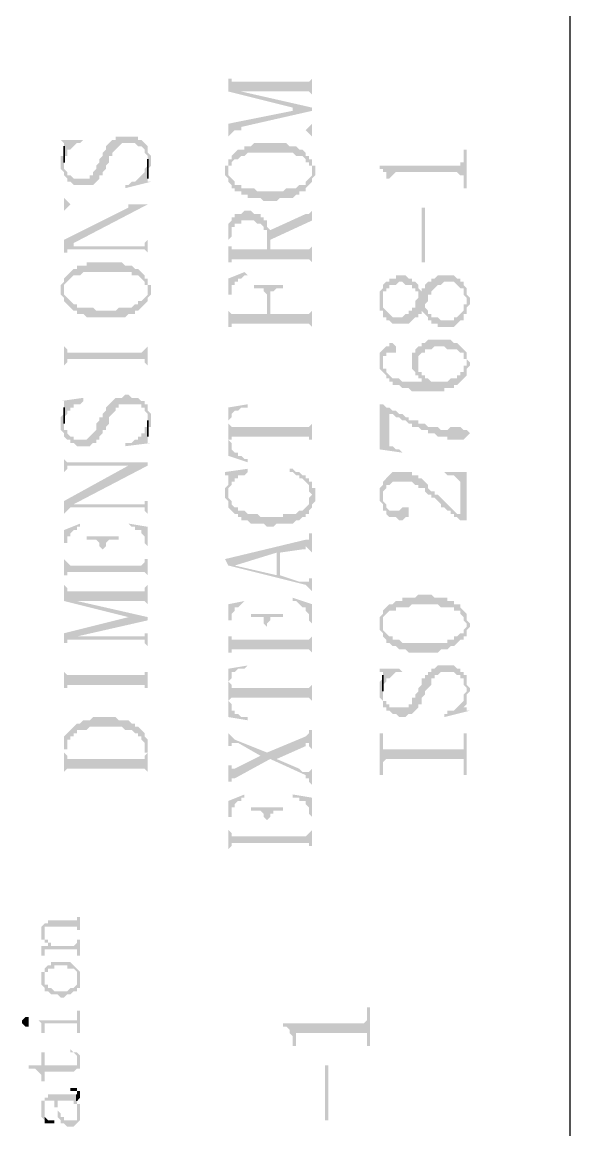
# Model space of a CAD drawing. Header units: millimetres. Extents: x 1448 to 2566, y 1057 to 1416.
# Drawn here: x 1704.54 to 1712.22, y 1319.4 to 1334.9 of the extents above; entities that cross this region are included whole.
import ezdxf

# ---------------------------------------------------------------- set-up
doc = ezdxf.new("R2010")
doc.units = ezdxf.units.MM

msp = doc.modelspace()

# ---------------------------------------------------------------- hatches: boundary and pattern name
at = {"transparency": 33554559}
for points in [[(1707.43166, 1334.15771), (1707.43166, 1333.93205), (1708.3343, 1333.70639), (1708.3343, 1333.66126), (1708.60509, 1333.66126), (1708.60509, 1333.70639), (1707.61219, 1333.93205), (1707.61219, 1333.93205), (1707.52192, 1334.06745), (1707.47679, 1334.06745), (1707.47679, 1334.11258), (1707.43166, 1334.11258)], [(1707.52192, 1334.06745), (1707.61219, 1333.93205), (1708.55996, 1333.93205), (1708.60509, 1333.88692), (1708.60509, 1333.84179), (1708.60509, 1334.15771), (1708.60509, 1334.11258), (1708.60509, 1334.11258), (1708.55996, 1334.06745), (1708.51483, 1334.06745)], [(1707.43166, 1333.48073), (1707.43166, 1333.3002), (1707.43166, 1333.3002), (1707.47679, 1333.34533), (1707.47679, 1333.34533), (1707.52192, 1333.39047), (1707.61219, 1333.4356), (1708.60509, 1333.66126), (1708.3343, 1333.66126)], [(1707.52192, 1333.39047), (1708.51483, 1333.39047), (1708.55996, 1333.34533), (1708.55996, 1333.34533), (1708.60509, 1333.3002), (1708.60509, 1333.48073), (1708.60509, 1333.48073), (1708.55996, 1333.4356), (1708.55996, 1333.4356), (1708.51483, 1333.39047), (1707.61219, 1333.39047), (1707.61219, 1333.4356)], [(1705.08478, 1332.93914), (1705.08478, 1332.84888), (1705.08478, 1332.84888), (1705.12992, 1332.80375), (1705.12992, 1332.75862), (1705.12992, 1332.75862), (1705.17505, 1332.71348), (1705.17505, 1332.66835), (1705.22018, 1332.66835), (1705.26531, 1332.62322), (1705.53611, 1332.62322), (1705.58124, 1332.66835), (1705.58124, 1332.66835), (1705.62637, 1332.71348), (1705.62637, 1332.75862), (1705.6715, 1332.75862), (1705.6715, 1332.80375), (1705.71663, 1332.84888), (1705.71663, 1332.89401), (1705.76177, 1332.93914), (1705.76177, 1333.02941), (1705.8069, 1333.02941), (1705.8069, 1333.07454), (1705.85203, 1333.11967), (1705.85203, 1333.11967), (1705.89716, 1333.1648), (1705.89716, 1333.1648), (1705.9423, 1333.20994), (1706.12282, 1333.20994), (1706.16796, 1333.1648), (1706.21309, 1333.1648), (1706.25822, 1333.11967), (1706.25822, 1333.07454), (1706.30335, 1333.02941), (1706.30335, 1332.80375), (1706.30335, 1332.84888), (1706.30335, 1332.84888), (1706.34849, 1332.89401), (1706.34849, 1332.98428), (1706.34849, 1333.02941), (1706.34849, 1333.02941), (1706.30335, 1333.07454), (1706.30335, 1333.1648), (1706.30335, 1333.1648), (1706.25822, 1333.20994), (1706.25822, 1333.20994), (1706.21309, 1333.25507), (1706.16796, 1333.25507), (1706.16796, 1333.3002), (1705.85203, 1333.3002), (1705.85203, 1333.25507), (1705.8069, 1333.25507), (1705.76177, 1333.20994), (1705.76177, 1333.20994), (1705.71663, 1333.1648), (1705.71663, 1333.11967), (1705.71663, 1333.11967), (1705.6715, 1333.07454), (1705.6715, 1333.02941), (1705.62637, 1332.98428), (1705.62637, 1332.93914), (1705.58124, 1332.89401), (1705.58124, 1332.84888), (1705.58124, 1332.84888), (1705.53611, 1332.80375), (1705.53611, 1332.75862), (1705.49097, 1332.75862), (1705.49097, 1332.71348), (1705.26531, 1332.71348), (1705.22018, 1332.75862), (1705.17505, 1332.75862), (1705.17505, 1332.80375), (1705.17505, 1332.80375), (1705.12992, 1332.84888), (1705.12992, 1333.11967), (1705.12992, 1333.02941), (1705.08478, 1333.02941), (1705.08478, 1332.98428)], [(1705.08478, 1333.25507), (1705.12992, 1333.20994), (1705.12992, 1333.02941), (1705.17505, 1333.02941), (1705.17505, 1333.11967), (1705.22018, 1333.11967), (1705.26531, 1333.1648), (1705.26531, 1333.1648), (1705.31045, 1333.20994), (1705.35558, 1333.20994), (1705.40071, 1333.25507), (1705.40071, 1333.25507)], [(1707.43166, 1332.98428), (1707.43166, 1332.80375), (1707.43166, 1332.89401), (1707.47679, 1332.89401), (1707.47679, 1332.93914), (1707.52192, 1332.98428), (1707.56705, 1332.98428), (1707.61219, 1333.02941), (1707.65732, 1333.02941), (1707.70245, 1333.07454), (1708.3343, 1333.07454), (1708.37943, 1333.02941), (1708.4697, 1333.02941), (1708.51483, 1332.98428), (1708.51483, 1332.93914), (1708.55996, 1332.93914), (1708.55996, 1332.89401), (1708.60509, 1332.89401), (1708.60509, 1332.80375), (1708.60509, 1332.98428), (1708.55996, 1332.98428), (1708.55996, 1333.02941), (1708.51483, 1333.02941), (1708.51483, 1333.07454), (1708.4697, 1333.11967), (1708.42457, 1333.11967), (1708.37943, 1333.1648), (1708.28917, 1333.1648), (1708.24404, 1333.20994), (1707.79271, 1333.20994), (1707.74758, 1333.1648), (1707.65732, 1333.1648), (1707.65732, 1333.11967), (1707.56705, 1333.11967), (1707.52192, 1333.07454), (1707.52192, 1333.07454), (1707.47679, 1333.02941), (1707.47679, 1332.98428)], [(1709.55287, 1332.89401), (1709.55287, 1332.84888), (1709.598, 1332.84888), (1709.598, 1332.80375), (1709.64313, 1332.80375), (1709.64313, 1332.71348), (1709.68827, 1332.71348), (1709.68827, 1332.57809), (1709.68827, 1332.71348), (1709.7334, 1332.75862), (1709.7334, 1332.75862), (1709.77853, 1332.80375), (1710.63604, 1332.80375), (1710.68117, 1332.75862), (1710.72631, 1332.75862), (1710.72631, 1332.71348), (1710.72631, 1332.57809), (1710.77144, 1332.57809), (1710.77144, 1333.11967), (1710.72631, 1333.11967), (1710.72631, 1332.98428), (1710.72631, 1332.93914), (1710.68117, 1332.93914), (1710.68117, 1332.89401), (1710.63604, 1332.89401)], [(1707.38653, 1332.80375), (1707.38653, 1332.75862), (1707.38653, 1332.75862), (1707.43166, 1332.71348), (1707.43166, 1332.66835), (1707.43166, 1332.66835), (1707.47679, 1332.62322), (1707.47679, 1332.57809), (1707.52192, 1332.57809), (1707.52192, 1332.53295), (1707.61219, 1332.53295), (1707.61219, 1332.48782), (1707.70245, 1332.48782), (1707.70245, 1332.44269), (1707.88298, 1332.44269), (1707.92811, 1332.39756), (1708.10864, 1332.39756), (1708.15377, 1332.44269), (1708.3343, 1332.44269), (1708.37943, 1332.48782), (1708.42457, 1332.48782), (1708.42457, 1332.53295), (1708.51483, 1332.53295), (1708.51483, 1332.57809), (1708.55996, 1332.62322), (1708.55996, 1332.62322), (1708.60509, 1332.66835), (1708.60509, 1332.71348), (1708.65023, 1332.75862), (1708.65023, 1332.89401), (1708.60509, 1332.89401), (1708.60509, 1332.98428), (1708.60509, 1332.80375), (1708.60509, 1332.75862), (1708.60509, 1332.75862), (1708.55996, 1332.71348), (1708.55996, 1332.71348), (1708.51483, 1332.66835), (1708.51483, 1332.62322), (1708.42457, 1332.62322), (1708.37943, 1332.57809), (1708.24404, 1332.57809), (1708.1989, 1332.53295), (1707.83785, 1332.53295), (1707.79271, 1332.57809), (1707.61219, 1332.57809), (1707.61219, 1332.62322), (1707.52192, 1332.62322), (1707.52192, 1332.66835), (1707.47679, 1332.71348), (1707.47679, 1332.71348), (1707.43166, 1332.75862), (1707.43166, 1332.80375), (1707.43166, 1332.98428), (1707.43166, 1332.89401), (1707.38653, 1332.89401), (1707.38653, 1332.84888)], [(1705.98743, 1332.62322), (1705.98743, 1332.57809), (1706.34849, 1332.66835), (1706.30335, 1332.66835), (1706.30335, 1332.71348), (1706.30335, 1332.89401), (1706.25822, 1332.84888), (1706.25822, 1332.80375), (1706.21309, 1332.75862), (1706.21309, 1332.75862), (1706.16796, 1332.71348), (1706.16796, 1332.71348), (1706.12282, 1332.66835), (1706.07769, 1332.66835), (1706.03256, 1332.62322)], [(1705.12992, 1332.48782), (1705.12992, 1332.21703), (1705.12992, 1332.26216), (1705.17505, 1332.30729), (1705.17505, 1332.30729), (1705.22018, 1332.35243), (1706.03256, 1332.35243), (1706.03256, 1332.30729), (1706.30335, 1332.35243), (1705.22018, 1332.35243), (1705.17505, 1332.39756), (1705.17505, 1332.39756), (1705.12992, 1332.44269)], [(1705.12992, 1331.85597), (1705.12992, 1331.63031), (1705.12992, 1331.67544), (1705.17505, 1331.67544), (1705.17505, 1331.72058), (1705.22018, 1331.72058), (1705.26531, 1331.81084), (1706.30335, 1332.35243), (1706.03256, 1332.30729)], [(1707.43166, 1331.9011), (1707.43166, 1331.49491), (1707.43166, 1331.85597), (1707.47679, 1331.9011), (1707.47679, 1331.99137), (1707.47679, 1332.0365), (1707.52192, 1332.0365), (1707.52192, 1332.08163), (1707.61219, 1332.08163), (1707.61219, 1332.12676), (1707.79271, 1332.12676), (1707.83785, 1332.08163), (1707.88298, 1332.08163), (1707.92811, 1332.0365), (1707.92811, 1331.99137), (1707.97324, 1331.99137), (1707.97324, 1331.72058), (1707.97324, 1332.12676), (1707.92811, 1332.12676), (1707.92811, 1332.1719), (1707.88298, 1332.1719), (1707.88298, 1332.21703), (1707.79271, 1332.21703), (1707.74758, 1332.26216), (1707.65732, 1332.26216), (1707.61219, 1332.21703), (1707.52192, 1332.21703), (1707.52192, 1332.1719), (1707.47679, 1332.1719), (1707.47679, 1332.12676), (1707.47679, 1332.12676), (1707.43166, 1332.08163), (1707.43166, 1332.0365), (1707.43166, 1331.94624)], [(1708.01838, 1331.99137), (1708.01838, 1331.85597), (1708.60509, 1332.12676), (1708.60509, 1332.30729), (1708.60509, 1332.26216), (1708.60509, 1332.26216), (1708.55996, 1332.21703), (1708.51483, 1332.21703)], [(1710.18472, 1331.54005), (1710.18472, 1332.30729), (1710.13959, 1332.30729), (1710.13959, 1331.54005)], [(1707.43166, 1331.54005), (1707.47679, 1331.54005), (1707.47679, 1331.58518), (1708.55996, 1331.58518), (1708.60509, 1331.54005), (1708.60509, 1331.49491), (1708.60509, 1331.81084), (1708.60509, 1331.76571), (1708.60509, 1331.76571), (1708.55996, 1331.72058), (1708.01838, 1331.72058), (1708.01838, 1331.99137), (1708.01838, 1331.99137), (1707.97324, 1332.0365), (1707.97324, 1332.08163), (1707.97324, 1331.72058), (1707.47679, 1331.72058), (1707.47679, 1331.76571), (1707.43166, 1331.76571), (1707.43166, 1331.85597)], [(1705.22018, 1331.72058), (1706.25822, 1331.72058), (1706.30335, 1331.67544), (1706.30335, 1331.63031), (1706.30335, 1331.9011), (1706.30335, 1331.85597), (1706.25822, 1331.81084), (1706.25822, 1331.76571), (1705.26531, 1331.76571), (1705.26531, 1331.81084)], [(1705.12992, 1331.31439), (1705.12992, 1331.13386), (1705.12992, 1331.22412), (1705.17505, 1331.26925), (1705.17505, 1331.26925), (1705.22018, 1331.31439), (1705.22018, 1331.31439), (1705.26531, 1331.35952), (1705.35558, 1331.35952), (1705.40071, 1331.40465), (1706.07769, 1331.40465), (1706.07769, 1331.35952), (1706.16796, 1331.35952), (1706.21309, 1331.31439), (1706.21309, 1331.31439), (1706.25822, 1331.26925), (1706.25822, 1331.22412), (1706.30335, 1331.22412), (1706.30335, 1331.13386), (1706.30335, 1331.31439), (1706.25822, 1331.31439), (1706.25822, 1331.35952), (1706.21309, 1331.40465), (1706.21309, 1331.40465), (1706.16796, 1331.44978), (1706.12282, 1331.44978), (1706.07769, 1331.49491), (1705.98743, 1331.49491), (1705.9423, 1331.54005), (1705.44584, 1331.54005), (1705.44584, 1331.49491), (1705.31045, 1331.49491), (1705.31045, 1331.44978), (1705.26531, 1331.44978), (1705.22018, 1331.40465), (1705.22018, 1331.40465), (1705.17505, 1331.35952), (1705.17505, 1331.35952)], [(1707.43166, 1331.31439), (1707.43166, 1330.59227), (1707.43166, 1331.08873), (1707.47679, 1331.08873), (1707.47679, 1331.22412), (1707.52192, 1331.22412), (1707.52192, 1331.26925), (1707.56705, 1331.26925), (1707.56705, 1331.31439), (1707.61219, 1331.31439), (1707.65732, 1331.35952), (1707.70245, 1331.35952), (1707.65732, 1331.40465)], [(1705.08478, 1331.13386), (1705.08478, 1331.08873), (1705.12992, 1331.04359), (1705.12992, 1330.99846), (1705.17505, 1330.95333), (1705.17505, 1330.95333), (1705.22018, 1330.9082), (1705.22018, 1330.9082), (1705.26531, 1330.86306), (1705.31045, 1330.86306), (1705.31045, 1330.81793), (1705.40071, 1330.81793), (1705.44584, 1330.7728), (1705.98743, 1330.7728), (1706.03256, 1330.81793), (1706.12282, 1330.81793), (1706.12282, 1330.86306), (1706.16796, 1330.86306), (1706.21309, 1330.9082), (1706.21309, 1330.9082), (1706.25822, 1330.95333), (1706.25822, 1330.95333), (1706.30335, 1330.99846), (1706.30335, 1331.04359), (1706.30335, 1331.04359), (1706.34849, 1331.08873), (1706.34849, 1331.13386), (1706.34849, 1331.22412), (1706.30335, 1331.22412), (1706.30335, 1331.31439), (1706.30335, 1331.13386), (1706.30335, 1331.08873), (1706.25822, 1331.04359), (1706.25822, 1331.04359), (1706.21309, 1330.99846), (1706.16796, 1330.99846), (1706.16796, 1330.95333), (1706.12282, 1330.95333), (1706.07769, 1330.9082), (1705.89716, 1330.9082), (1705.85203, 1330.86306), (1705.58124, 1330.86306), (1705.53611, 1330.9082), (1705.31045, 1330.9082), (1705.31045, 1330.95333), (1705.26531, 1330.95333), (1705.22018, 1330.99846), (1705.22018, 1330.99846), (1705.17505, 1331.04359), (1705.17505, 1331.04359), (1705.12992, 1331.08873), (1705.12992, 1331.13386), (1705.12992, 1331.31439), (1705.12992, 1331.26925), (1705.12992, 1331.26925), (1705.08478, 1331.22412), (1705.08478, 1331.17899)], [(1709.55287, 1330.99846), (1709.55287, 1330.86306), (1709.598, 1330.86306), (1709.598, 1330.7728), (1709.64313, 1330.7728), (1709.64313, 1330.72767), (1709.68827, 1330.72767), (1709.7334, 1330.68254), (1709.95906, 1330.68254), (1710.00419, 1330.72767), (1710.00419, 1330.72767), (1710.04932, 1330.7728), (1710.09446, 1330.7728), (1710.09446, 1330.81793), (1710.13959, 1330.81793), (1710.13959, 1330.86306), (1710.13959, 1330.86306), (1710.18472, 1330.81793), (1710.18472, 1330.95333), (1710.18472, 1330.95333), (1710.22985, 1330.99846), (1710.22985, 1331.08873), (1710.27498, 1331.08873), (1710.27498, 1331.13386), (1710.32012, 1331.17899), (1710.32012, 1331.17899), (1710.36525, 1331.22412), (1710.41038, 1331.22412), (1710.45551, 1331.26925), (1710.59091, 1331.26925), (1710.63604, 1331.22412), (1710.63604, 1331.22412), (1710.68117, 1331.17899), (1710.72631, 1331.17899), (1710.72631, 1331.13386), (1710.72631, 1331.08873), (1710.77144, 1331.04359), (1710.77144, 1330.81793), (1710.77144, 1330.9082), (1710.77144, 1330.9082), (1710.81657, 1330.95333), (1710.81657, 1331.04359), (1710.77144, 1331.08873), (1710.77144, 1331.13386), (1710.77144, 1331.17899), (1710.72631, 1331.22412), (1710.72631, 1331.26925), (1710.68117, 1331.26925), (1710.68117, 1331.31439), (1710.63604, 1331.31439), (1710.59091, 1331.35952), (1710.36525, 1331.35952), (1710.32012, 1331.31439), (1710.27498, 1331.31439), (1710.27498, 1331.26925), (1710.22985, 1331.26925), (1710.18472, 1331.22412), (1710.18472, 1331.17899), (1710.13959, 1331.17899), (1710.13959, 1331.13386), (1710.13959, 1331.13386), (1710.09446, 1331.17899), (1710.09446, 1331.08873), (1710.09446, 1331.04359), (1710.04932, 1330.99846), (1710.04932, 1330.9082), (1710.00419, 1330.9082), (1710.00419, 1330.86306), (1709.95906, 1330.86306), (1709.95906, 1330.81793), (1709.91393, 1330.81793), (1709.86879, 1330.7728), (1709.7334, 1330.7728), (1709.68827, 1330.81793), (1709.68827, 1330.81793), (1709.64313, 1330.86306), (1709.64313, 1330.86306), (1709.598, 1330.9082), (1709.598, 1330.95333), (1709.598, 1331.17899), (1709.598, 1331.17899), (1709.55287, 1331.13386), (1709.55287, 1331.04359)], [(1709.598, 1331.17899), (1709.598, 1330.99846), (1709.598, 1331.13386), (1709.64313, 1331.13386), (1709.64313, 1331.17899), (1709.68827, 1331.17899), (1709.68827, 1331.22412), (1709.77853, 1331.22412), (1709.82366, 1331.26925), (1709.86879, 1331.26925), (1709.91393, 1331.22412), (1710.00419, 1331.22412), (1710.00419, 1331.17899), (1710.04932, 1331.17899), (1710.04932, 1331.13386), (1710.09446, 1331.13386), (1710.09446, 1331.08873), (1710.09446, 1331.17899), (1710.09446, 1331.22412), (1710.04932, 1331.26925), (1710.00419, 1331.26925), (1710.00419, 1331.31439), (1709.95906, 1331.31439), (1709.91393, 1331.35952), (1709.77853, 1331.35952), (1709.77853, 1331.31439), (1709.68827, 1331.31439), (1709.68827, 1331.26925), (1709.64313, 1331.26925), (1709.598, 1331.22412)], [(1707.79271, 1331.22412), (1707.79271, 1331.17899), (1707.92811, 1331.17899), (1707.92811, 1331.13386), (1707.92811, 1331.13386), (1707.97324, 1331.08873), (1707.97324, 1330.81793), (1708.01838, 1331.04359), (1708.01838, 1331.13386), (1708.06351, 1331.13386), (1708.10864, 1331.17899), (1708.1989, 1331.17899), (1708.1989, 1331.22412)], [(1707.43166, 1330.6374), (1707.47679, 1330.6374), (1707.47679, 1330.68254), (1708.55996, 1330.68254), (1708.60509, 1330.6374), (1708.60509, 1330.59227), (1708.60509, 1330.9082), (1708.60509, 1330.86306), (1708.60509, 1330.86306), (1708.55996, 1330.81793), (1708.01838, 1330.81793), (1708.01838, 1331.04359), (1707.97324, 1330.81793), (1707.47679, 1330.81793), (1707.43166, 1330.86306), (1707.43166, 1331.04359)], [(1710.18472, 1330.81793), (1710.18472, 1330.81793), (1710.22985, 1330.7728), (1710.22985, 1330.72767), (1710.27498, 1330.72767), (1710.27498, 1330.68254), (1710.36525, 1330.68254), (1710.36525, 1330.6374), (1710.59091, 1330.6374), (1710.63604, 1330.68254), (1710.63604, 1330.68254), (1710.68117, 1330.72767), (1710.72631, 1330.72767), (1710.72631, 1330.81793), (1710.77144, 1330.81793), (1710.77144, 1330.99846), (1710.77144, 1330.95333), (1710.72631, 1330.95333), (1710.72631, 1330.86306), (1710.72631, 1330.86306), (1710.68117, 1330.81793), (1710.68117, 1330.81793), (1710.63604, 1330.7728), (1710.59091, 1330.7728), (1710.59091, 1330.72767), (1710.41038, 1330.72767), (1710.36525, 1330.7728), (1710.27498, 1330.7728), (1710.27498, 1330.81793), (1710.22985, 1330.81793), (1710.22985, 1330.86306), (1710.18472, 1330.9082), (1710.18472, 1330.9082)], [(1705.12992, 1330.50201), (1705.12992, 1329.96042), (1705.12992, 1330.09582), (1705.17505, 1330.14095), (1705.17505, 1330.18608), (1706.25822, 1330.18608), (1706.25822, 1330.14095), (1706.25822, 1330.14095), (1706.30335, 1330.09582), (1706.30335, 1329.96042), (1706.30335, 1330.50201), (1706.30335, 1330.36661), (1706.25822, 1330.32148), (1706.25822, 1330.32148), (1706.21309, 1330.27635), (1705.17505, 1330.27635), (1705.17505, 1330.32148), (1705.17505, 1330.32148), (1705.12992, 1330.36661)], [(1709.55287, 1330.18608), (1709.55287, 1330.09582), (1709.55287, 1330.05069), (1709.598, 1330.00555), (1709.598, 1330.00555), (1709.64313, 1329.96042), (1709.64313, 1329.91529), (1709.68827, 1329.91529), (1709.68827, 1329.87016), (1709.7334, 1329.87016), (1709.7334, 1329.82502), (1709.82366, 1329.82502), (1709.86879, 1329.77989), (1709.95906, 1329.77989), (1710.00419, 1329.73476), (1710.45551, 1329.73476), (1710.45551, 1329.77989), (1710.59091, 1329.77989), (1710.59091, 1329.82502), (1710.63604, 1329.82502), (1710.68117, 1329.87016), (1710.68117, 1329.87016), (1710.72631, 1329.91529), (1710.72631, 1329.91529), (1710.77144, 1329.96042), (1710.77144, 1330.14095), (1710.77144, 1330.09582), (1710.72631, 1330.09582), (1710.72631, 1330.00555), (1710.68117, 1330.00555), (1710.68117, 1329.96042), (1710.63604, 1329.96042), (1710.63604, 1329.91529), (1710.54578, 1329.91529), (1710.50065, 1329.87016), (1710.27498, 1329.87016), (1710.22985, 1329.91529), (1710.18472, 1329.87016), (1709.86879, 1329.87016), (1709.82366, 1329.91529), (1709.7334, 1329.91529), (1709.68827, 1329.96042), (1709.68827, 1329.96042), (1709.64313, 1330.00555), (1709.64313, 1330.05069), (1709.598, 1330.05069), (1709.598, 1330.14095), (1709.598, 1330.32148), (1709.55287, 1330.27635), (1709.55287, 1330.23121), (1709.55287, 1330.23121)], [(1709.598, 1330.32148), (1709.598, 1330.14095), (1709.598, 1330.23121), (1709.64313, 1330.23121), (1709.64313, 1330.27635), (1709.77853, 1330.27635), (1709.77853, 1330.36661), (1709.77853, 1330.36661), (1709.7334, 1330.41174), (1709.68827, 1330.41174), (1709.68827, 1330.36661), (1709.64313, 1330.36661)], [(1710.00419, 1330.14095), (1710.00419, 1330.05069), (1710.04932, 1330.00555), (1710.04932, 1329.96042), (1710.09446, 1329.96042), (1710.09446, 1330.18608), (1710.09446, 1330.23121), (1710.13959, 1330.27635), (1710.18472, 1330.27635), (1710.18472, 1330.32148), (1710.27498, 1330.32148), (1710.32012, 1330.36661), (1710.45551, 1330.36661), (1710.50065, 1330.32148), (1710.63604, 1330.32148), (1710.68117, 1330.27635), (1710.72631, 1330.27635), (1710.72631, 1330.18608), (1710.77144, 1330.18608), (1710.77144, 1329.96042), (1710.77144, 1330.05069), (1710.81657, 1330.09582), (1710.81657, 1330.14095), (1710.81657, 1330.14095), (1710.77144, 1330.18608), (1710.77144, 1330.23121), (1710.77144, 1330.27635), (1710.72631, 1330.32148), (1710.72631, 1330.32148), (1710.68117, 1330.36661), (1710.68117, 1330.36661), (1710.63604, 1330.41174), (1710.59091, 1330.41174), (1710.54578, 1330.45687), (1710.22985, 1330.45687), (1710.18472, 1330.41174), (1710.13959, 1330.41174), (1710.13959, 1330.36661), (1710.09446, 1330.36661), (1710.04932, 1330.32148), (1710.04932, 1330.27635), (1710.00419, 1330.27635), (1710.00419, 1330.18608)], [(1710.09446, 1329.96042), (1710.09446, 1329.91529), (1710.13959, 1329.91529), (1710.13959, 1329.87016), (1710.18472, 1329.87016), (1710.22985, 1329.91529), (1710.18472, 1329.91529), (1710.18472, 1329.96042), (1710.13959, 1329.96042), (1710.13959, 1330.00555), (1710.09446, 1330.00555), (1710.09446, 1330.05069), (1710.09446, 1330.14095)], [(1705.08478, 1329.28344), (1705.08478, 1329.19317), (1705.12992, 1329.14804), (1705.12992, 1329.10291), (1705.17505, 1329.05778), (1705.22018, 1329.05778), (1705.22018, 1329.01265), (1705.26531, 1329.01265), (1705.31045, 1328.96751), (1705.49097, 1328.96751), (1705.53611, 1329.01265), (1705.58124, 1329.01265), (1705.58124, 1329.05778), (1705.62637, 1329.05778), (1705.62637, 1329.10291), (1705.62637, 1329.10291), (1705.6715, 1329.14804), (1705.6715, 1329.19317), (1705.71663, 1329.19317), (1705.71663, 1329.23831), (1705.76177, 1329.28344), (1705.76177, 1329.3737), (1705.8069, 1329.41883), (1705.8069, 1329.41883), (1705.85203, 1329.46397), (1705.85203, 1329.5091), (1705.89716, 1329.5091), (1705.89716, 1329.55423), (1706.21309, 1329.55423), (1706.21309, 1329.5091), (1706.25822, 1329.5091), (1706.25822, 1329.46397), (1706.25822, 1329.46397), (1706.30335, 1329.41883), (1706.30335, 1329.14804), (1706.30335, 1329.23831), (1706.34849, 1329.23831), (1706.34849, 1329.32857), (1706.34849, 1329.41883), (1706.30335, 1329.46397), (1706.30335, 1329.55423), (1706.25822, 1329.55423), (1706.25822, 1329.59936), (1706.21309, 1329.59936), (1706.16796, 1329.6445), (1706.07769, 1329.6445), (1706.03256, 1329.68963), (1705.98743, 1329.68963), (1705.9423, 1329.6445), (1705.85203, 1329.6445), (1705.8069, 1329.59936), (1705.8069, 1329.59936), (1705.76177, 1329.55423), (1705.76177, 1329.55423), (1705.71663, 1329.5091), (1705.71663, 1329.46397), (1705.6715, 1329.41883), (1705.6715, 1329.3737), (1705.62637, 1329.3737), (1705.62637, 1329.32857), (1705.58124, 1329.28344), (1705.58124, 1329.19317), (1705.53611, 1329.14804), (1705.53611, 1329.14804), (1705.49097, 1329.10291), (1705.49097, 1329.10291), (1705.44584, 1329.05778), (1705.26531, 1329.05778), (1705.26531, 1329.10291), (1705.22018, 1329.10291), (1705.17505, 1329.14804), (1705.17505, 1329.19317), (1705.12992, 1329.19317), (1705.12992, 1329.46397), (1705.12992, 1329.41883), (1705.12992, 1329.41883), (1705.08478, 1329.3737), (1705.08478, 1329.32857)], [(1705.08478, 1329.59936), (1705.12992, 1329.59936), (1705.12992, 1329.55423), (1705.12992, 1329.3737), (1705.17505, 1329.41883), (1705.17505, 1329.46397), (1705.22018, 1329.46397), (1705.22018, 1329.5091), (1705.26531, 1329.5091), (1705.26531, 1329.55423), (1705.35558, 1329.55423), (1705.40071, 1329.59936), (1705.40071, 1329.6445)], [(1707.43166, 1329.5091), (1707.43166, 1329.28344), (1707.43166, 1329.32857), (1707.47679, 1329.3737), (1707.47679, 1329.41883), (1707.47679, 1329.41883), (1707.52192, 1329.46397), (1707.56705, 1329.46397), (1707.61219, 1329.5091), (1707.70245, 1329.5091), (1707.70245, 1329.55423)], [(1709.55287, 1329.55423), (1709.55287, 1328.92238), (1709.86879, 1328.87725), (1709.86879, 1328.87725), (1709.82366, 1328.92238), (1709.77853, 1328.92238), (1709.7334, 1328.96751), (1709.68827, 1328.96751), (1709.68827, 1329.46397), (1709.64313, 1329.5091), (1709.598, 1329.55423)], [(1707.43166, 1329.5091), (1707.43166, 1328.83212), (1707.70245, 1328.74185), (1707.70245, 1328.78698), (1707.65732, 1328.78698), (1707.61219, 1328.83212), (1707.56705, 1328.83212), (1707.56705, 1328.87725), (1707.52192, 1328.87725), (1707.47679, 1328.92238), (1707.47679, 1329.01265), (1707.43166, 1329.05778), (1707.43166, 1329.28344)], [(1709.64313, 1329.5091), (1709.68827, 1329.46397), (1709.68827, 1329.41883), (1709.7334, 1329.41883), (1709.77853, 1329.3737), (1709.82366, 1329.3737), (1709.86879, 1329.32857), (1709.91393, 1329.32857), (1709.95906, 1329.28344), (1710.00419, 1329.28344), (1710.00419, 1329.23831), (1710.09446, 1329.23831), (1710.13959, 1329.19317), (1710.22985, 1329.19317), (1710.22985, 1329.14804), (1710.32012, 1329.14804), (1710.36525, 1329.10291), (1710.50065, 1329.10291), (1710.50065, 1329.05778), (1710.72631, 1329.05778), (1710.77144, 1329.10291), (1710.77144, 1329.10291), (1710.81657, 1329.14804), (1710.77144, 1329.19317), (1710.72631, 1329.19317), (1710.68117, 1329.23831), (1710.54578, 1329.23831), (1710.50065, 1329.19317), (1710.41038, 1329.19317), (1710.36525, 1329.23831), (1710.22985, 1329.23831), (1710.18472, 1329.28344), (1710.09446, 1329.28344), (1710.09446, 1329.32857), (1709.95906, 1329.32857), (1709.95906, 1329.3737), (1709.91393, 1329.3737), (1709.86879, 1329.41883), (1709.82366, 1329.41883), (1709.77853, 1329.46397), (1709.7334, 1329.46397), (1709.68827, 1329.5091)], [(1705.98743, 1329.01265), (1705.98743, 1328.96751), (1706.34849, 1329.01265), (1706.30335, 1329.01265), (1706.30335, 1329.05778), (1706.30335, 1329.23831), (1706.25822, 1329.23831), (1706.25822, 1329.14804), (1706.21309, 1329.14804), (1706.21309, 1329.10291), (1706.16796, 1329.10291), (1706.16796, 1329.05778), (1706.12282, 1329.05778), (1706.07769, 1329.01265), (1706.03256, 1329.01265)], [(1707.43166, 1329.28344), (1707.43166, 1329.05778), (1707.47679, 1329.05778), (1707.47679, 1329.10291), (1708.55996, 1329.10291), (1708.55996, 1329.05778), (1708.60509, 1329.05778), (1708.60509, 1328.96751), (1708.60509, 1329.32857), (1708.60509, 1329.28344), (1708.60509, 1329.28344), (1708.55996, 1329.23831), (1707.47679, 1329.23831)], [(1705.12992, 1328.87725), (1705.12992, 1328.56132), (1705.12992, 1328.60646), (1705.17505, 1328.65159), (1705.17505, 1328.69672), (1706.30335, 1328.69672), (1706.30335, 1328.74185), (1705.17505, 1328.74185), (1705.12992, 1328.78698)], [(1705.12992, 1328.20027), (1705.12992, 1327.97461), (1705.12992, 1328.01974), (1705.17505, 1328.06487), (1705.17505, 1328.06487), (1705.22018, 1328.11), (1705.26531, 1328.15513), (1706.30335, 1328.69672), (1706.03256, 1328.69672)], [(1707.38653, 1328.60646), (1707.38653, 1328.56132), (1707.43166, 1328.56132), (1707.43166, 1328.15513), (1707.43166, 1328.38079), (1707.47679, 1328.42593), (1707.47679, 1328.47106), (1707.52192, 1328.47106), (1707.52192, 1328.51619), (1707.56705, 1328.51619), (1707.56705, 1328.56132), (1707.65732, 1328.56132), (1707.70245, 1328.60646), (1707.70245, 1328.65159)], [(1708.28917, 1328.60646), (1708.3343, 1328.60646), (1708.37943, 1328.56132), (1708.42457, 1328.56132), (1708.42457, 1328.51619), (1708.4697, 1328.51619), (1708.51483, 1328.47106), (1708.51483, 1328.47106), (1708.55996, 1328.42593), (1708.55996, 1328.38079), (1708.55996, 1328.33566), (1708.60509, 1328.29053), (1708.60509, 1328.47106), (1708.55996, 1328.47106), (1708.55996, 1328.51619), (1708.51483, 1328.51619), (1708.51483, 1328.56132), (1708.4697, 1328.56132), (1708.42457, 1328.60646), (1708.37943, 1328.60646), (1708.3343, 1328.65159), (1708.28917, 1328.65159)], [(1709.55287, 1328.29053), (1709.55287, 1328.20027), (1709.55287, 1328.20027), (1709.598, 1328.15513), (1709.598, 1328.11), (1709.598, 1328.33566), (1709.598, 1328.33566), (1709.64313, 1328.38079), (1709.64313, 1328.42593), (1709.68827, 1328.42593), (1709.7334, 1328.47106), (1710.00419, 1328.47106), (1710.04932, 1328.42593), (1710.09446, 1328.42593), (1710.09446, 1328.38079), (1710.18472, 1328.38079), (1710.18472, 1328.33566), (1710.22985, 1328.29053), (1710.27498, 1328.29053), (1710.27498, 1328.2454), (1710.32012, 1328.2454), (1710.36525, 1328.20027), (1710.36525, 1328.20027), (1710.41038, 1328.15513), (1710.41038, 1328.11), (1710.45551, 1328.11), (1710.50065, 1328.06487), (1710.54578, 1328.06487), (1710.54578, 1328.01974), (1710.59091, 1328.01974), (1710.59091, 1327.97461), (1710.63604, 1327.97461), (1710.68117, 1327.92947), (1710.68117, 1328.01974), (1710.63604, 1328.01974), (1710.59091, 1328.06487), (1710.59091, 1328.06487), (1710.54578, 1328.11), (1710.50065, 1328.15513), (1710.50065, 1328.15513), (1710.45551, 1328.20027), (1710.45551, 1328.20027), (1710.41038, 1328.2454), (1710.41038, 1328.2454), (1710.36525, 1328.29053), (1710.32012, 1328.29053), (1710.32012, 1328.33566), (1710.27498, 1328.33566), (1710.22985, 1328.38079), (1710.22985, 1328.42593), (1710.18472, 1328.47106), (1710.18472, 1328.47106), (1710.13959, 1328.51619), (1710.09446, 1328.51619), (1710.09446, 1328.56132), (1710.00419, 1328.56132), (1710.00419, 1328.60646), (1709.7334, 1328.60646), (1709.68827, 1328.56132), (1709.68827, 1328.56132), (1709.64313, 1328.51619), (1709.64313, 1328.51619), (1709.598, 1328.47106), (1709.598, 1328.42593), (1709.55287, 1328.38079), (1709.55287, 1328.33566)], [(1710.45551, 1328.60646), (1710.45551, 1328.60646), (1710.50065, 1328.56132), (1710.59091, 1328.56132), (1710.63604, 1328.51619), (1710.63604, 1328.51619), (1710.68117, 1328.47106), (1710.68117, 1327.92947), (1710.77144, 1327.92947), (1710.77144, 1328.60646)], [(1707.38653, 1328.33566), (1707.38653, 1328.29053), (1707.38653, 1328.2454), (1707.43166, 1328.20027), (1707.43166, 1328.15513), (1707.43166, 1328.51619), (1707.43166, 1328.47106), (1707.43166, 1328.42593), (1707.38653, 1328.38079)], [(1707.43166, 1328.15513), (1707.43166, 1328.11), (1707.47679, 1328.06487), (1707.47679, 1328.06487), (1707.52192, 1328.01974), (1707.56705, 1328.01974), (1707.56705, 1327.97461), (1707.61219, 1327.97461), (1707.61219, 1327.92947), (1707.70245, 1327.92947), (1707.74758, 1327.88434), (1707.92811, 1327.88434), (1707.97324, 1327.83921), (1708.06351, 1327.83921), (1708.10864, 1327.88434), (1708.3343, 1327.88434), (1708.37943, 1327.92947), (1708.42457, 1327.92947), (1708.4697, 1327.97461), (1708.51483, 1327.97461), (1708.51483, 1328.01974), (1708.55996, 1328.01974), (1708.55996, 1328.06487), (1708.60509, 1328.11), (1708.60509, 1328.15513), (1708.65023, 1328.20027), (1708.65023, 1328.29053), (1708.65023, 1328.38079), (1708.60509, 1328.38079), (1708.60509, 1328.47106), (1708.60509, 1328.29053), (1708.60509, 1328.29053), (1708.55996, 1328.2454), (1708.55996, 1328.15513), (1708.55996, 1328.15513), (1708.51483, 1328.11), (1708.51483, 1328.11), (1708.4697, 1328.06487), (1708.42457, 1328.06487), (1708.37943, 1328.01974), (1708.1989, 1328.01974), (1708.1989, 1327.97461), (1707.88298, 1327.97461), (1707.83785, 1328.01974), (1707.70245, 1328.01974), (1707.65732, 1328.06487), (1707.56705, 1328.06487), (1707.56705, 1328.11), (1707.52192, 1328.11), (1707.47679, 1328.15513), (1707.47679, 1328.20027), (1707.43166, 1328.2454), (1707.43166, 1328.29053)], [(1705.22018, 1328.11), (1706.25822, 1328.11), (1706.25822, 1328.06487), (1706.25822, 1328.06487), (1706.30335, 1328.01974), (1706.30335, 1327.97461), (1706.30335, 1328.2454), (1706.30335, 1328.20027), (1706.25822, 1328.20027), (1706.25822, 1328.15513), (1705.26531, 1328.15513)], [(1709.598, 1328.11), (1709.598, 1328.06487), (1709.64313, 1328.06487), (1709.64313, 1328.01974), (1709.64313, 1328.01974), (1709.68827, 1327.97461), (1709.77853, 1327.97461), (1709.82366, 1327.92947), (1709.86879, 1327.92947), (1709.91393, 1327.97461), (1709.95906, 1327.97461), (1709.95906, 1328.01974), (1709.95906, 1328.11), (1709.86879, 1328.11), (1709.82366, 1328.06487), (1709.68827, 1328.06487), (1709.64313, 1328.11), (1709.64313, 1328.15513), (1709.598, 1328.20027), (1709.598, 1328.2454)], [(1705.12992, 1327.79408), (1705.12992, 1327.11709), (1705.12992, 1327.61355), (1705.17505, 1327.61355), (1705.17505, 1327.70381), (1705.22018, 1327.70381), (1705.22018, 1327.74894), (1705.22018, 1327.74894), (1705.26531, 1327.79408), (1705.31045, 1327.79408), (1705.31045, 1327.83921), (1705.35558, 1327.83921), (1705.35558, 1327.88434)], [(1706.03256, 1327.88434), (1706.03256, 1327.88434), (1706.07769, 1327.83921), (1706.12282, 1327.83921), (1706.12282, 1327.79408), (1706.21309, 1327.79408), (1706.21309, 1327.74894), (1706.21309, 1327.74894), (1706.25822, 1327.70381), (1706.25822, 1327.65868), (1706.25822, 1327.61355), (1706.30335, 1327.56842), (1706.30335, 1327.11709), (1706.30335, 1327.83921)], [(1705.44584, 1327.70381), (1705.44584, 1327.65868), (1705.58124, 1327.65868), (1705.62637, 1327.61355), (1705.62637, 1327.56842), (1705.6715, 1327.52328), (1705.6715, 1327.29762), (1705.6715, 1327.52328), (1705.6715, 1327.52328), (1705.71663, 1327.56842), (1705.71663, 1327.61355), (1705.71663, 1327.61355), (1705.76177, 1327.65868), (1705.89716, 1327.65868), (1705.89716, 1327.70381)], [(1707.38653, 1327.38789), (1707.43166, 1327.29762), (1707.52192, 1327.29762), (1708.10864, 1327.47815), (1708.10864, 1327.16223), (1708.15377, 1327.47815), (1708.4697, 1327.52328), (1708.51483, 1327.52328), (1708.51483, 1327.56842), (1708.55996, 1327.52328), (1708.55996, 1327.52328), (1708.60509, 1327.47815), (1708.60509, 1327.74894), (1708.55996, 1327.74894), (1708.55996, 1327.65868), (1708.51483, 1327.65868)], [(1705.12992, 1327.16223), (1705.17505, 1327.16223), (1705.17505, 1327.20736), (1706.25822, 1327.20736), (1706.30335, 1327.16223), (1706.30335, 1327.38789), (1706.25822, 1327.38789), (1706.25822, 1327.34275), (1706.25822, 1327.34275), (1706.21309, 1327.29762), (1705.6715, 1327.29762), (1705.6715, 1327.52328), (1705.6715, 1327.29762), (1705.22018, 1327.29762), (1705.17505, 1327.34275), (1705.17505, 1327.34275), (1705.12992, 1327.38789), (1705.12992, 1327.56842)], [(1707.43166, 1327.29762), (1708.51483, 1327.02683), (1708.55996, 1326.9817), (1708.55996, 1326.9817), (1708.60509, 1326.93657), (1708.60509, 1326.89143), (1708.60509, 1327.16223), (1708.60509, 1327.11709), (1708.55996, 1327.11709), (1708.55996, 1327.07196), (1708.42457, 1327.07196), (1708.15377, 1327.16223), (1708.15377, 1327.47815), (1708.10864, 1327.16223), (1707.52192, 1327.29762), (1707.52192, 1327.29762)], [(1705.12992, 1327.02683), (1705.12992, 1326.80117), (1706.03256, 1326.57551), (1706.03256, 1326.57551), (1706.30335, 1326.53038), (1706.30335, 1326.57551), (1705.31045, 1326.80117), (1705.31045, 1326.80117), (1705.22018, 1326.93657), (1705.17505, 1326.93657), (1705.17505, 1326.9817), (1705.12992, 1327.02683)], [(1705.22018, 1326.93657), (1705.31045, 1326.80117), (1706.25822, 1326.80117), (1706.30335, 1326.75604), (1706.30335, 1326.7109), (1706.30335, 1327.02683), (1706.30335, 1327.02683), (1706.25822, 1326.9817), (1706.25822, 1326.93657), (1706.21309, 1326.93657)], [(1707.43166, 1326.75604), (1707.43166, 1326.03392), (1707.43166, 1326.53038), (1707.47679, 1326.53038), (1707.47679, 1326.57551), (1707.47679, 1326.62064), (1707.52192, 1326.66577), (1707.52192, 1326.7109), (1707.56705, 1326.7109), (1707.61219, 1326.75604), (1707.61219, 1326.75604), (1707.65732, 1326.80117), (1707.65732, 1326.80117)], [(1708.3343, 1326.80117), (1708.37943, 1326.80117), (1708.42457, 1326.75604), (1708.42457, 1326.75604), (1708.4697, 1326.7109), (1708.51483, 1326.7109), (1708.51483, 1326.66577), (1708.51483, 1326.66577), (1708.55996, 1326.62064), (1708.55996, 1326.53038), (1708.60509, 1326.48524), (1708.60509, 1326.03392), (1708.60509, 1326.75604), (1708.3343, 1326.8463)], [(1709.598, 1326.62064), (1709.598, 1326.48524), (1709.598, 1326.53038), (1709.598, 1326.57551), (1709.64313, 1326.62064), (1709.64313, 1326.62064), (1709.68827, 1326.66577), (1709.77853, 1326.66577), (1709.77853, 1326.7109), (1709.95906, 1326.7109), (1710.00419, 1326.75604), (1710.36525, 1326.75604), (1710.41038, 1326.7109), (1710.59091, 1326.7109), (1710.59091, 1326.66577), (1710.68117, 1326.66577), (1710.68117, 1326.62064), (1710.72631, 1326.57551), (1710.72631, 1326.53038), (1710.77144, 1326.48524), (1710.77144, 1326.62064), (1710.72631, 1326.66577), (1710.72631, 1326.66577), (1710.68117, 1326.7109), (1710.68117, 1326.75604), (1710.59091, 1326.75604), (1710.59091, 1326.80117), (1710.50065, 1326.80117), (1710.50065, 1326.8463), (1710.32012, 1326.8463), (1710.27498, 1326.89143), (1710.09446, 1326.89143), (1710.04932, 1326.8463), (1709.86879, 1326.8463), (1709.86879, 1326.80117), (1709.77853, 1326.80117), (1709.7334, 1326.75604), (1709.68827, 1326.75604), (1709.64313, 1326.7109), (1709.64313, 1326.7109), (1709.598, 1326.66577)], [(1707.74758, 1326.62064), (1707.74758, 1326.57551), (1707.92811, 1326.57551), (1707.92811, 1326.48524), (1707.97324, 1326.44011), (1707.97324, 1326.25958), (1707.97324, 1326.48524), (1708.01838, 1326.53038), (1708.01838, 1326.57551), (1708.1989, 1326.57551), (1708.1989, 1326.62064)], [(1709.55287, 1326.48524), (1709.55287, 1326.39498), (1709.55287, 1326.39498), (1709.598, 1326.34985), (1709.598, 1326.30471), (1709.598, 1326.30471), (1709.64313, 1326.25958), (1709.64313, 1326.21445), (1709.68827, 1326.21445), (1709.7334, 1326.16932), (1709.77853, 1326.16932), (1709.82366, 1326.12419), (1709.91393, 1326.12419), (1709.95906, 1326.07905), (1710.36525, 1326.07905), (1710.41038, 1326.12419), (1710.50065, 1326.12419), (1710.54578, 1326.16932), (1710.59091, 1326.16932), (1710.63604, 1326.21445), (1710.63604, 1326.21445), (1710.68117, 1326.25958), (1710.72631, 1326.25958), (1710.72631, 1326.30471), (1710.77144, 1326.30471), (1710.77144, 1326.39498), (1710.77144, 1326.39498), (1710.81657, 1326.44011), (1710.81657, 1326.48524), (1710.81657, 1326.48524), (1710.77144, 1326.53038), (1710.77144, 1326.62064), (1710.77144, 1326.48524), (1710.77144, 1326.44011), (1710.72631, 1326.39498), (1710.72631, 1326.34985), (1710.68117, 1326.34985), (1710.63604, 1326.30471), (1710.59091, 1326.30471), (1710.59091, 1326.25958), (1710.50065, 1326.25958), (1710.50065, 1326.21445), (1709.86879, 1326.21445), (1709.82366, 1326.25958), (1709.7334, 1326.25958), (1709.7334, 1326.30471), (1709.68827, 1326.30471), (1709.64313, 1326.34985), (1709.64313, 1326.34985), (1709.598, 1326.39498), (1709.598, 1326.62064), (1709.598, 1326.62064), (1709.55287, 1326.57551), (1709.55287, 1326.53038), (1709.55287, 1326.53038)], [(1705.12992, 1326.34985), (1705.12992, 1326.16932), (1705.12992, 1326.21445), (1705.17505, 1326.21445), (1705.17505, 1326.25958), (1705.22018, 1326.25958), (1705.31045, 1326.30471), (1706.30335, 1326.53038), (1706.03256, 1326.57551)], [(1707.43166, 1326.07905), (1707.47679, 1326.07905), (1707.47679, 1326.12419), (1708.55996, 1326.12419), (1708.60509, 1326.07905), (1708.60509, 1326.30471), (1708.60509, 1326.30471), (1708.55996, 1326.25958), (1707.97324, 1326.25958), (1707.97324, 1326.44011), (1707.97324, 1326.25958), (1707.47679, 1326.25958), (1707.47679, 1326.30471), (1707.43166, 1326.30471), (1707.43166, 1326.53038)], [(1705.22018, 1326.25958), (1706.25822, 1326.25958), (1706.25822, 1326.21445), (1706.25822, 1326.21445), (1706.30335, 1326.16932), (1706.30335, 1326.39498), (1706.30335, 1326.34985), (1706.25822, 1326.34985), (1706.25822, 1326.30471), (1705.31045, 1326.30471)], [(1705.12992, 1325.98879), (1705.12992, 1325.40207), (1705.12992, 1325.5826), (1705.17505, 1325.5826), (1705.17505, 1325.62773), (1706.25822, 1325.62773), (1706.25822, 1325.5826), (1706.30335, 1325.5826), (1706.30335, 1325.40207), (1706.30335, 1325.98879), (1706.30335, 1325.80826), (1706.25822, 1325.80826), (1706.25822, 1325.76313), (1705.17505, 1325.76313), (1705.12992, 1325.80826)], [(1707.43166, 1325.85339), (1707.43166, 1325.67286), (1707.43166, 1325.67286), (1707.47679, 1325.718), (1707.47679, 1325.76313), (1707.47679, 1325.80826), (1707.52192, 1325.80826), (1707.56705, 1325.85339), (1707.65732, 1325.85339), (1707.70245, 1325.89853), (1707.70245, 1325.89853)], [(1707.43166, 1325.85339), (1707.43166, 1325.17641), (1707.70245, 1325.13128), (1707.70245, 1325.17641), (1707.61219, 1325.17641), (1707.56705, 1325.22154), (1707.52192, 1325.22154), (1707.52192, 1325.26667), (1707.47679, 1325.26667), (1707.47679, 1325.35694), (1707.43166, 1325.40207), (1707.43166, 1325.67286)], [(1709.55287, 1325.53747), (1709.55287, 1325.4472), (1709.55287, 1325.4472), (1709.598, 1325.40207), (1709.598, 1325.31181), (1709.64313, 1325.31181), (1709.64313, 1325.26667), (1709.68827, 1325.26667), (1709.7334, 1325.22154), (1709.77853, 1325.22154), (1709.82366, 1325.17641), (1709.91393, 1325.17641), (1709.95906, 1325.22154), (1710.00419, 1325.22154), (1710.04932, 1325.26667), (1710.04932, 1325.26667), (1710.09446, 1325.31181), (1710.09446, 1325.35694), (1710.13959, 1325.35694), (1710.13959, 1325.4472), (1710.18472, 1325.49234), (1710.18472, 1325.53747), (1710.22985, 1325.5826), (1710.22985, 1325.5826), (1710.27498, 1325.62773), (1710.27498, 1325.718), (1710.32012, 1325.718), (1710.32012, 1325.76313), (1710.36525, 1325.76313), (1710.41038, 1325.80826), (1710.59091, 1325.80826), (1710.63604, 1325.76313), (1710.68117, 1325.76313), (1710.68117, 1325.718), (1710.72631, 1325.718), (1710.72631, 1325.62773), (1710.77144, 1325.5826), (1710.77144, 1325.40207), (1710.77144, 1325.4472), (1710.77144, 1325.49234), (1710.81657, 1325.53747), (1710.81657, 1325.5826), (1710.81657, 1325.5826), (1710.77144, 1325.62773), (1710.77144, 1325.76313), (1710.72631, 1325.76313), (1710.72631, 1325.80826), (1710.68117, 1325.80826), (1710.68117, 1325.85339), (1710.63604, 1325.85339), (1710.59091, 1325.89853), (1710.36525, 1325.89853), (1710.32012, 1325.85339), (1710.27498, 1325.85339), (1710.27498, 1325.80826), (1710.22985, 1325.80826), (1710.22985, 1325.76313), (1710.18472, 1325.76313), (1710.18472, 1325.718), (1710.13959, 1325.718), (1710.13959, 1325.62773), (1710.09446, 1325.5826), (1710.09446, 1325.53747), (1710.04932, 1325.49234), (1710.04932, 1325.4472), (1710.00419, 1325.4472), (1710.00419, 1325.35694), (1709.95906, 1325.35694), (1709.95906, 1325.31181), (1709.68827, 1325.31181), (1709.68827, 1325.35694), (1709.64313, 1325.35694), (1709.64313, 1325.40207), (1709.598, 1325.40207), (1709.598, 1325.718), (1709.55287, 1325.67286), (1709.55287, 1325.62773), (1709.55287, 1325.5826)], [(1709.55287, 1325.85339), (1709.55287, 1325.80826), (1709.598, 1325.80826), (1709.598, 1325.62773), (1709.598, 1325.62773), (1709.64313, 1325.67286), (1709.64313, 1325.718), (1709.68827, 1325.718), (1709.7334, 1325.76313), (1709.7334, 1325.76313), (1709.77853, 1325.80826), (1709.86879, 1325.80826), (1709.82366, 1325.85339)], [(1707.43166, 1325.67286), (1707.43166, 1325.40207), (1707.47679, 1325.4472), (1708.55996, 1325.4472), (1708.60509, 1325.40207), (1708.60509, 1325.35694), (1708.60509, 1325.718), (1708.60509, 1325.62773), (1708.60509, 1325.62773), (1708.55996, 1325.5826), (1707.47679, 1325.5826), (1707.47679, 1325.62773)], [(1710.72631, 1325.49234), (1710.72631, 1325.31181), (1710.77144, 1325.35694), (1710.77144, 1325.5826), (1710.77144, 1325.53747)], [(1710.45551, 1325.22154), (1710.45551, 1325.17641), (1710.81657, 1325.26667), (1710.77144, 1325.26667), (1710.77144, 1325.31181), (1710.72631, 1325.31181), (1710.72631, 1325.49234), (1710.72631, 1325.4472), (1710.72631, 1325.40207), (1710.68117, 1325.35694), (1710.68117, 1325.35694), (1710.63604, 1325.31181), (1710.63604, 1325.31181), (1710.59091, 1325.26667), (1710.50065, 1325.26667), (1710.50065, 1325.22154)], [(1705.12992, 1324.67996), (1705.12992, 1324.36403), (1705.12992, 1324.72509), (1705.17505, 1324.72509), (1705.17505, 1324.86049), (1705.22018, 1324.86049), (1705.22018, 1324.90562), (1705.26531, 1324.90562), (1705.26531, 1324.95075), (1705.31045, 1324.95075), (1705.31045, 1324.99588), (1705.44584, 1324.99588), (1705.49097, 1325.04101), (1705.9423, 1325.04101), (1705.98743, 1324.99588), (1706.07769, 1324.99588), (1706.12282, 1324.95075), (1706.16796, 1324.95075), (1706.16796, 1324.90562), (1706.21309, 1324.90562), (1706.21309, 1324.86049), (1706.25822, 1324.81535), (1706.25822, 1324.67996), (1706.30335, 1324.67996), (1706.30335, 1324.36403), (1706.30335, 1324.67996), (1706.30335, 1324.86049), (1706.30335, 1324.86049), (1706.25822, 1324.90562), (1706.25822, 1324.95075), (1706.25822, 1324.95075), (1706.21309, 1324.99588), (1706.21309, 1324.99588), (1706.16796, 1325.04101), (1706.12282, 1325.04101), (1706.12282, 1325.08615), (1706.07769, 1325.08615), (1706.03256, 1325.13128), (1705.89716, 1325.13128), (1705.85203, 1325.17641), (1705.53611, 1325.17641), (1705.49097, 1325.13128), (1705.40071, 1325.13128), (1705.35558, 1325.08615), (1705.31045, 1325.08615), (1705.26531, 1325.04101), (1705.26531, 1325.04101), (1705.22018, 1324.99588), (1705.22018, 1324.99588), (1705.17505, 1324.95075), (1705.17505, 1324.95075), (1705.12992, 1324.90562), (1705.12992, 1324.81535), (1705.12992, 1324.72509)], [(1707.43166, 1324.54456), (1707.43166, 1324.22863), (1707.43166, 1324.27377), (1707.47679, 1324.27377), (1707.47679, 1324.3189), (1707.52192, 1324.3189), (1708.01838, 1324.58969), (1708.10864, 1324.58969), (1708.51483, 1324.77022), (1708.51483, 1324.81535), (1708.55996, 1324.81535), (1708.55996, 1324.77022), (1708.60509, 1324.72509), (1708.60509, 1325.04101), (1708.60509, 1324.99588), (1708.55996, 1324.99588), (1708.55996, 1324.95075), (1708.55996, 1324.95075), (1708.51483, 1324.90562), (1707.97324, 1324.67996), (1707.88298, 1324.63482), (1707.52192, 1324.4543), (1707.47679, 1324.4543), (1707.47679, 1324.49943), (1707.43166, 1324.49943)], [(1707.43166, 1324.99588), (1707.43166, 1324.72509), (1707.43166, 1324.77022), (1707.47679, 1324.77022), (1707.47679, 1324.81535), (1707.56705, 1324.81535), (1707.88298, 1324.63482), (1707.97324, 1324.67996), (1707.52192, 1324.86049), (1707.47679, 1324.90562), (1707.47679, 1324.90562), (1707.43166, 1324.95075)], [(1709.55287, 1324.95075), (1709.55287, 1324.36403), (1709.598, 1324.36403), (1709.598, 1324.54456), (1709.598, 1324.54456), (1709.64313, 1324.58969), (1710.72631, 1324.58969), (1710.72631, 1324.54456), (1710.72631, 1324.36403), (1710.77144, 1324.36403), (1710.77144, 1324.95075), (1710.72631, 1324.95075), (1710.72631, 1324.77022), (1710.72631, 1324.72509), (1709.598, 1324.72509), (1709.598, 1324.95075)], [(1705.12992, 1324.40916), (1705.12992, 1324.40916), (1705.17505, 1324.4543), (1706.25822, 1324.4543), (1706.30335, 1324.40916), (1706.30335, 1324.67996), (1706.25822, 1324.63482), (1706.25822, 1324.58969), (1705.17505, 1324.58969), (1705.17505, 1324.63482), (1705.17505, 1324.63482), (1705.12992, 1324.67996)], [(1708.01838, 1324.58969), (1708.51483, 1324.36403), (1708.51483, 1324.3189), (1708.55996, 1324.3189), (1708.55996, 1324.27377), (1708.60509, 1324.22863), (1708.60509, 1324.4543), (1708.60509, 1324.4543), (1708.55996, 1324.40916), (1708.4697, 1324.40916), (1708.42457, 1324.4543), (1708.10864, 1324.58969)], [(1707.43166, 1324.00297), (1707.43166, 1323.32599), (1707.43166, 1323.77731), (1707.47679, 1323.77731), (1707.47679, 1323.91271), (1707.52192, 1323.91271), (1707.52192, 1323.95784), (1707.52192, 1323.95784), (1707.56705, 1324.00297), (1707.61219, 1324.00297), (1707.61219, 1324.04811), (1707.65732, 1324.04811), (1707.65732, 1324.09324)], [(1708.3343, 1324.09324), (1708.3343, 1324.04811), (1708.42457, 1324.04811), (1708.42457, 1324.00297), (1708.51483, 1324.00297), (1708.51483, 1323.95784), (1708.51483, 1323.95784), (1708.55996, 1323.91271), (1708.55996, 1323.86758), (1708.55996, 1323.82245), (1708.60509, 1323.77731), (1708.60509, 1323.32599), (1708.60509, 1324.04811)], [(1707.74758, 1323.91271), (1707.74758, 1323.86758), (1707.88298, 1323.86758), (1707.92811, 1323.82245), (1707.92811, 1323.77731), (1707.97324, 1323.73218), (1707.97324, 1323.50652), (1707.97324, 1323.73218), (1707.97324, 1323.73218), (1708.01838, 1323.77731), (1708.01838, 1323.82245), (1708.06351, 1323.82245), (1708.06351, 1323.86758), (1708.1989, 1323.86758), (1708.1989, 1323.91271)], [(1707.43166, 1323.32599), (1707.47679, 1323.37112), (1707.47679, 1323.41626), (1708.55996, 1323.41626), (1708.55996, 1323.37112), (1708.60509, 1323.37112), (1708.60509, 1323.59678), (1708.60509, 1323.59678), (1708.55996, 1323.55165), (1708.55996, 1323.55165), (1708.51483, 1323.50652), (1707.97324, 1323.50652), (1707.97324, 1323.73218), (1707.97324, 1323.50652), (1707.47679, 1323.50652), (1707.47679, 1323.55165), (1707.47679, 1323.55165), (1707.43166, 1323.59678), (1707.43166, 1323.77731)], [(1704.81399, 1322.15255), (1704.81399, 1322.10742), (1704.81399, 1322.06229), (1704.85912, 1322.06229), (1704.85912, 1322.01716), (1704.90426, 1322.01716), (1704.90426, 1321.97203), (1704.90426, 1322.01716), (1704.90426, 1322.06229), (1704.85912, 1322.06229), (1704.85912, 1322.10742), (1704.85912, 1322.15255), (1704.85912, 1322.28795), (1704.81399, 1322.24282), (1704.81399, 1322.19769), (1704.81399, 1322.19769)], [(1704.85912, 1322.28795), (1704.85912, 1322.15255), (1704.85912, 1322.19769), (1704.85912, 1322.24282), (1705.31045, 1322.24282), (1705.31045, 1322.19769), (1705.35558, 1322.19769), (1705.35558, 1322.37822), (1705.31045, 1322.37822), (1705.31045, 1322.33308), (1704.90426, 1322.33308), (1704.90426, 1322.28795)], [(1704.81399, 1321.97203), (1704.81399, 1321.92689), (1704.81399, 1321.83663), (1704.85912, 1321.83663), (1704.85912, 1321.92689), (1705.31045, 1321.92689), (1705.31045, 1321.83663), (1705.35558, 1321.83663), (1705.35558, 1322.06229), (1705.31045, 1322.06229), (1705.31045, 1322.01716), (1705.31045, 1322.01716), (1705.26531, 1321.97203), (1704.94939, 1321.97203), (1704.94939, 1322.01716), (1704.90426, 1322.01716), (1704.90426, 1321.97203)], [(1704.85912, 1321.61097), (1704.85912, 1321.5207), (1704.85912, 1321.56584), (1704.85912, 1321.61097), (1704.90426, 1321.61097), (1704.90426, 1321.6561), (1704.99452, 1321.6561), (1704.99452, 1321.70123), (1705.17505, 1321.70123), (1705.17505, 1321.6561), (1705.26531, 1321.6561), (1705.31045, 1321.61097), (1705.31045, 1321.56584), (1705.31045, 1321.5207), (1705.31045, 1321.5207), (1705.35558, 1321.38531), (1705.35558, 1321.43044), (1705.35558, 1321.47557), (1705.35558, 1321.5207), (1705.35558, 1321.56584), (1705.35558, 1321.61097), (1705.35558, 1321.61097), (1705.31045, 1321.6561), (1705.31045, 1321.6561), (1705.26531, 1321.70123), (1705.26531, 1321.70123), (1705.22018, 1321.74637), (1704.94939, 1321.74637), (1704.94939, 1321.70123), (1704.90426, 1321.70123), (1704.85912, 1321.6561), (1704.85912, 1321.6561)], [(1704.81399, 1321.5207), (1704.81399, 1321.47557), (1704.81399, 1321.43044), (1704.81399, 1321.43044), (1704.85912, 1321.38531), (1704.85912, 1321.34018), (1704.90426, 1321.34018), (1704.94939, 1321.29504), (1705.03965, 1321.29504), (1705.08478, 1321.24991), (1705.12992, 1321.24991), (1705.17505, 1321.29504), (1705.22018, 1321.29504), (1705.26531, 1321.34018), (1705.31045, 1321.34018), (1705.31045, 1321.38531), (1705.35558, 1321.38531), (1705.31045, 1321.5207), (1705.31045, 1321.47557), (1705.31045, 1321.43044), (1705.31045, 1321.43044), (1705.26531, 1321.38531), (1705.22018, 1321.38531), (1705.17505, 1321.34018), (1704.99452, 1321.34018), (1704.94939, 1321.38531), (1704.90426, 1321.38531), (1704.90426, 1321.43044), (1704.85912, 1321.43044), (1704.85912, 1321.47557), (1704.85912, 1321.61097), (1704.81399, 1321.61097), (1704.81399, 1321.56584)], [(1704.76886, 1320.93399), (1704.76886, 1320.93399), (1704.81399, 1320.88885), (1704.81399, 1320.84372), (1704.81399, 1320.79859), (1704.81399, 1320.75346), (1704.85912, 1320.75346), (1704.85912, 1320.84372), (1704.85912, 1320.88885), (1705.31045, 1320.88885), (1705.31045, 1320.84372), (1705.31045, 1320.75346), (1705.35558, 1320.75346), (1705.35558, 1321.06938), (1705.31045, 1321.06938), (1705.31045, 1320.97912), (1705.31045, 1320.93399), (1705.26531, 1320.93399)], [(1708.1989, 1320.88885), (1708.1989, 1320.84372), (1708.24404, 1320.84372), (1708.28917, 1320.79859), (1708.28917, 1320.75346), (1708.3343, 1320.70833), (1708.3343, 1320.57293), (1708.37943, 1320.57293), (1708.37943, 1320.70833), (1708.37943, 1320.75346), (1709.37234, 1320.75346), (1709.37234, 1320.57293), (1709.41747, 1320.57293), (1709.41747, 1321.11451), (1709.37234, 1321.11451), (1709.37234, 1320.93399), (1709.37234, 1320.93399), (1709.32721, 1320.88885), (1709.28208, 1320.88885)], [(1704.5432, 1320.93399), (1704.5432, 1320.88885), (1704.5432, 1320.88885), (1704.58833, 1320.84372), (1704.63346, 1320.84372), (1704.63346, 1320.88885), (1704.63346, 1320.93399), (1704.63346, 1320.97912), (1704.58833, 1320.97912), (1704.5432, 1320.93399)], [(1704.63346, 1320.30214), (1704.63346, 1320.257), (1704.72373, 1320.257), (1704.76886, 1320.21187), (1704.76886, 1320.21187), (1704.81399, 1320.16674), (1704.81399, 1320.12161), (1704.81399, 1320.07647), (1704.85912, 1320.07647), (1704.85912, 1320.21187), (1705.26531, 1320.21187), (1705.31045, 1320.257), (1705.35558, 1320.257), (1705.31045, 1320.3924), (1705.31045, 1320.30214), (1704.85912, 1320.30214), (1704.85912, 1320.48266), (1704.81399, 1320.48266), (1704.81399, 1320.30214)], [(1705.22018, 1320.48266), (1705.26531, 1320.48266), (1705.31045, 1320.43753), (1705.31045, 1320.3924), (1705.31045, 1320.3924), (1705.35558, 1320.257), (1705.35558, 1320.30214), (1705.35558, 1320.34727), (1705.35558, 1320.3924), (1705.35558, 1320.43753), (1705.35558, 1320.43753), (1705.31045, 1320.48266), (1705.26531, 1320.48266), (1705.22018, 1320.5278), (1705.22018, 1320.5278)], [(1708.83075, 1319.53489), (1708.83075, 1320.30214), (1708.78562, 1320.30214), (1708.78562, 1319.53489)], [(1705.22018, 1319.98621), (1705.22018, 1319.94108), (1705.31045, 1319.94108), (1705.31045, 1319.80568), (1705.35558, 1319.85081), (1705.35558, 1319.89595), (1705.35558, 1319.94108), (1705.31045, 1319.94108), (1705.31045, 1319.98621), (1705.26531, 1319.98621)], [(1704.81399, 1319.67029), (1704.81399, 1319.62515), (1704.81399, 1319.58002), (1704.81399, 1319.58002), (1704.85912, 1319.53489), (1704.85912, 1319.71542), (1704.85912, 1319.76055), (1704.85912, 1319.80568), (1704.99452, 1319.80568), (1704.99452, 1319.71542), (1705.03965, 1319.71542), (1705.03965, 1319.62515), (1705.03965, 1319.80568), (1705.26531, 1319.80568), (1705.26531, 1319.76055), (1705.31045, 1319.76055), (1705.31045, 1319.71542), (1705.31045, 1319.67029), (1705.31045, 1319.62515), (1705.35558, 1319.76055), (1705.31045, 1319.76055), (1705.31045, 1319.80568), (1705.31045, 1319.89595), (1704.90426, 1319.89595), (1704.90426, 1319.85081), (1704.85912, 1319.85081), (1704.85912, 1319.80568), (1704.81399, 1319.80568), (1704.81399, 1319.76055), (1704.81399, 1319.71542)], [(1705.03965, 1319.62515), (1705.03965, 1319.58002), (1705.03965, 1319.58002), (1705.08478, 1319.53489), (1705.08478, 1319.48976), (1705.12992, 1319.48976), (1705.17505, 1319.44462), (1705.26531, 1319.44462), (1705.31045, 1319.48976), (1705.31045, 1319.48976), (1705.35558, 1319.53489), (1705.35558, 1319.58002), (1705.35558, 1319.62515), (1705.35558, 1319.67029), (1705.35558, 1319.71542), (1705.35558, 1319.76055), (1705.31045, 1319.62515), (1705.31045, 1319.58002), (1705.31045, 1319.53489), (1705.12992, 1319.53489), (1705.12992, 1319.58002), (1705.08478, 1319.58002), (1705.08478, 1319.62515), (1705.08478, 1319.62515), (1705.03965, 1319.67029), (1705.03965, 1319.76055), (1705.03965, 1319.80568)], [(1704.85912, 1319.53489), (1704.85912, 1319.48976), (1704.99452, 1319.48976), (1704.99452, 1319.53489), (1704.90426, 1319.53489), (1704.85912, 1319.58002), (1704.85912, 1319.62515), (1704.85912, 1319.67029), (1704.85912, 1319.67029)]]:
    msp.add_hatch(color=256, dxfattribs=at).paths.add_polyline_path(points)

# ---------------------------------------------------------------- linework, layer by layer
msp.add_lwpolyline([(1712.21567, 1409.56132), (1712.21567, 1122.82038)])
for points in [[(1705.12992, 1333.11967), (1705.12992, 1332.93914), (1705.12992, 1333.1648), (1705.12992, 1333.1648)], [(1706.30335, 1332.89401), (1706.30335, 1332.71348), (1706.30335, 1332.98428), (1706.30335, 1332.93914)], [(1705.12992, 1329.46397), (1705.12992, 1329.28344), (1705.12992, 1329.5091), (1705.12992, 1329.5091)], [(1706.30335, 1329.23831), (1706.30335, 1329.10291), (1706.30335, 1329.32857), (1706.30335, 1329.28344)], [(1709.598, 1325.718), (1709.598, 1325.53747), (1709.598, 1325.76313), (1709.598, 1325.76313)], [(1705.31045, 1319.89595), (1705.31045, 1319.80568), (1705.31045, 1319.89595)]]:
    msp.add_lwpolyline(points, close=True)

doc.saveas('drawing.dxf')
